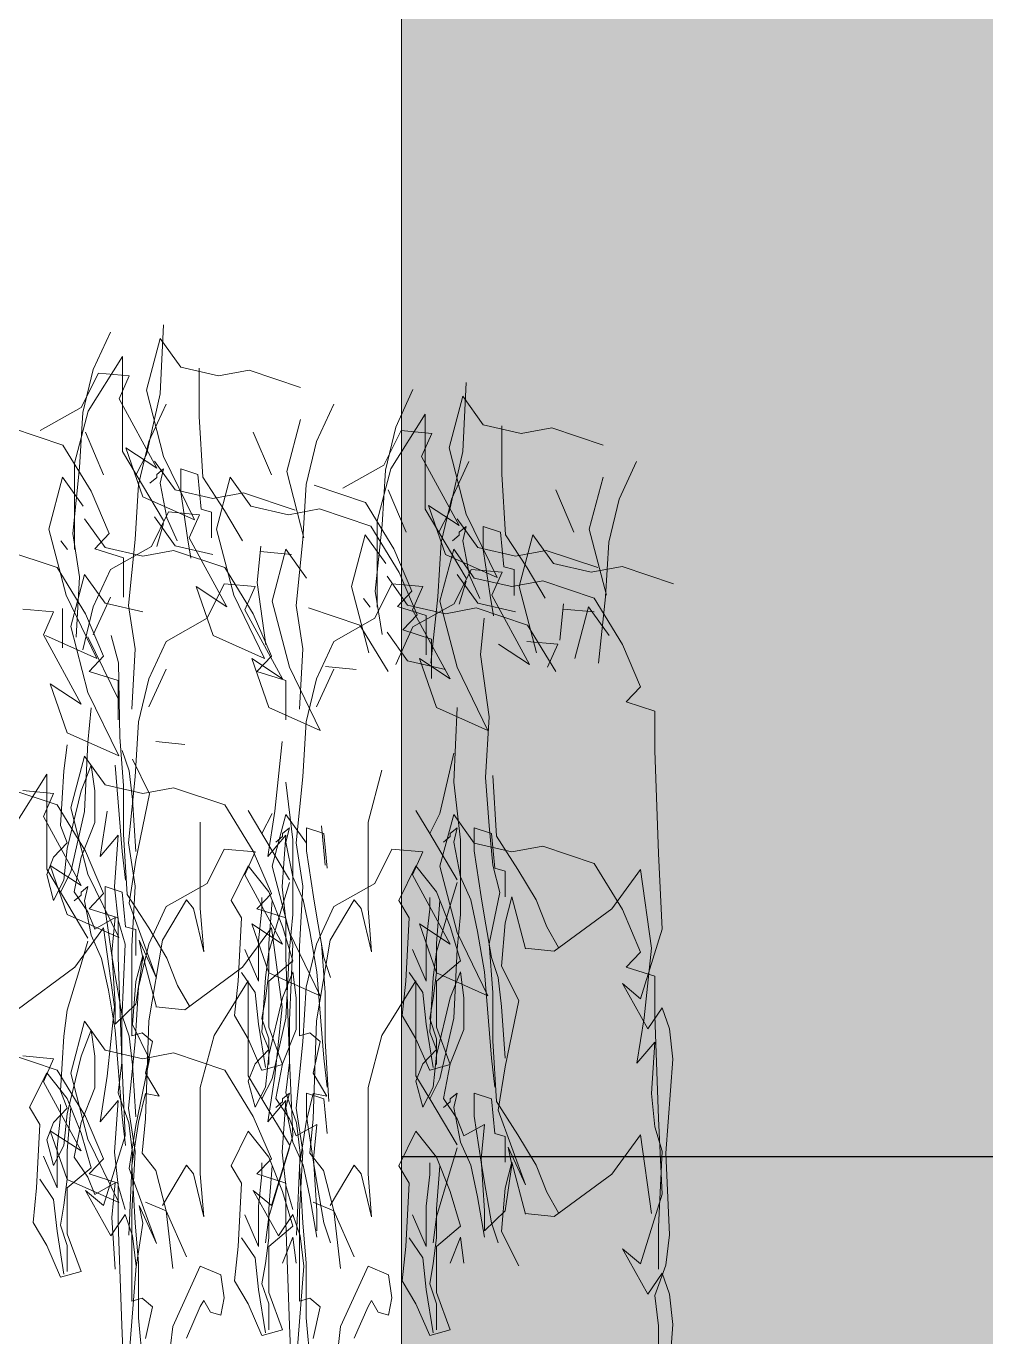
# Model space of a CAD drawing. Header units: millimetres. Extents: x -13324 to 13450, y -2140 to 8293.
# Drawn here: x -8327.6 to -8111.7, y 5877.2 to 6171.9 of the extents above; entities that cross this region are included whole.
import ezdxf

# ---------------------------------------------------------------- set-up
doc = ezdxf.new("R2010")
doc.units = ezdxf.units.MM
doc.header["$MEASUREMENT"] = 0
doc.layers.add('AS_3_6_018', color=92, linetype='Continuous', lineweight=9)
doc.layers.add('Widok', color=7, linetype='Continuous', lineweight=9)
doc.layers.add('niedr', color=7, linetype='Continuous', plot=False)
doc.layers.add('X2', color=40, linetype='Continuous')

msp = doc.modelspace()

# ---------------------------------------------------------------- hatches: boundary and pattern name
at = {"layer": 'X2'}
h = msp.add_hatch(color=256, dxfattribs=at)
h.dxf.hatch_style = 1
h.paths.add_polyline_path([(-6981.612, 6550.749), (-8243.113, 6550.749), (-8243.113, 5917.749), (-7671.113, 5917.749), (-7671.113, 5927.749), (-7662.614, 5927.749), (-7662.614, 6205.749), (-7671.113, 6205.749), (-7671.113, 6215.749), (-7662.614, 6215.749), (-7662.614, 6493.749), (-6981.612, 6493.749)])
h.paths.add_polyline_path([(-7790.403, 6450.749), (-7730.699, 6450.749), (-7730.699, 6304.749), (-7790.403, 6304.749), (-7850.699, 6304.749), (-7850.699, 6450.749)], flags=16)
h.paths.add_polyline_path([(-7796.403, 6444.749), (-7796.403, 6310.749), (-7844.699, 6310.749), (-7844.699, 6444.749)], flags=0)
h.paths.add_polyline_path([(-7784.403, 6444.749), (-7736.699, 6444.749), (-7736.699, 6310.749), (-7784.403, 6310.749)], flags=0)
h.paths.add_polyline_path([(-7990.102, 6450.749), (-7990.102, 6304.749), (-8049.806, 6304.749), (-8110.102, 6304.749), (-8110.102, 6450.749), (-8049.806, 6450.749)], flags=16)
h.paths.add_polyline_path([(-7996.102, 6444.749), (-7996.102, 6310.749), (-8043.806, 6310.749), (-8043.806, 6444.749)], flags=0)
h.paths.add_polyline_path([(-8055.806, 6444.749), (-8055.806, 6310.749), (-8104.102, 6310.749), (-8104.102, 6444.749)], flags=0)
h.paths.add_polyline_path([(-7790.403, 6162.749), (-7730.699, 6162.749), (-7730.699, 6016.749), (-7790.403, 6016.749), (-7850.699, 6016.749), (-7850.699, 6162.749)], flags=16)
h.paths.add_polyline_path([(-7796.403, 6156.749), (-7796.403, 6022.749), (-7844.699, 6022.749), (-7844.699, 6156.749)], flags=0)
h.paths.add_polyline_path([(-7784.403, 6156.749), (-7736.699, 6156.749), (-7736.699, 6022.749), (-7784.403, 6022.749)], flags=0)
h.paths.add_polyline_path([(-7990.102, 6162.749), (-7990.102, 6016.749), (-8049.806, 6016.749), (-8110.102, 6016.749), (-8110.102, 6162.749), (-8049.806, 6162.749)], flags=16)
h.paths.add_polyline_path([(-7996.102, 6156.749), (-7996.102, 6022.749), (-8043.806, 6022.749), (-8043.806, 6156.749)], flags=0)
h.paths.add_polyline_path([(-8055.806, 6156.749), (-8055.806, 6022.749), (-8104.102, 6022.749), (-8104.102, 6156.749)], flags=0)
h.paths.add_polyline_path([(-8218.113, 6660.749), (-8243.113, 6660.749), (-8243.113, 6600.845), (-8218.113, 6600.845)])
h = msp.add_hatch(color=256, dxfattribs=at)
h.dxf.hatch_style = 1
h.paths.add_polyline_path([(-7662.614, 5917.749), (-8243.113, 5917.749), (-8243.113, 5618.864), (-7671.113, 5618.864), (-7671.113, 5639.749), (-7662.614, 5639.749)])
h.paths.add_polyline_path([(-7850.699, 5728.749), (-7850.699, 5874.749), (-7790.403, 5874.749), (-7730.699, 5874.749), (-7730.699, 5728.749), (-7790.403, 5728.749)], flags=16)
h.paths.add_polyline_path([(-7844.699, 5734.749), (-7844.699, 5868.749), (-7796.403, 5868.749), (-7796.403, 5734.749)], flags=0)
h.paths.add_polyline_path([(-7990.102, 5728.749), (-8049.806, 5728.749), (-8110.102, 5728.749), (-8110.102, 5874.749), (-8049.806, 5874.749), (-7990.102, 5874.749)], flags=16)
h.paths.add_polyline_path([(-7996.102, 5734.749), (-8043.806, 5734.749), (-8043.806, 5868.749), (-7996.102, 5868.749)], flags=0)
h.paths.add_polyline_path([(-7784.403, 5734.749), (-7784.403, 5868.749), (-7736.699, 5868.749), (-7736.699, 5734.749)], flags=0)
h.paths.add_polyline_path([(-8055.806, 5734.749), (-8104.102, 5734.749), (-8104.102, 5868.749), (-8055.806, 5868.749)], flags=0)

# ---------------------------------------------------------------- linework, layer by layer
at = {"layer": 'AS_3_6_018'}
for p, q in [((-8296.67, 6104.773), (-8297.441, 6089.234)), ((-8312.486, 6094.75), (-8308.632, 6103.168)), ((-8297.441, 6101.717), (-8300.524, 6090.063)), ((-8292.816, 6095.243), (-8297.441, 6101.717)), ((-8305.92, 6097.651), (-8313.628, 6085.349)), ((-8305.92, 6076.284), (-8305.92, 6097.651)), ((-8311.315, 6093.948), (-8315.169, 6086.178)), ((-8314.799, 6085.038), (-8312.486, 6094.75)), ((-8304.378, 6093.3), (-8311.315, 6093.948)), ((-8306.69, 6088.12), (-8304.378, 6093.3)), ((-8284.337, 6093.3), (-8292.816, 6095.243)), ((-8288.648, 6095.061), (-8288.648, 6084.164)), ((-8277.4, 6094.595), (-8284.337, 6093.3)), ((-8265.837, 6090.71), (-8277.4, 6094.595)), ((-8300.524, 6090.063), (-8296.67, 6075.171)), ((-8244.415, 6081.799), (-8240.561, 6090.216)), ((-8228.599, 6091.822), (-8229.369, 6076.282)), ((-8298.212, 6072.581), (-8306.69, 6088.12)), ((-8297.441, 6089.234), (-8300.524, 6075.637)), ((-8299.962, 6078.561), (-8296.108, 6086.978)), ((-8262.243, 6078.561), (-8258.389, 6086.978)), ((-8229.369, 6088.766), (-8232.453, 6077.111)), ((-8224.745, 6082.291), (-8229.369, 6088.766)), ((-8315.169, 6086.178), (-8324.419, 6080.998)), ((-8313.628, 6085.349), (-8316.711, 6073.694)), ((-8315.57, 6072.736), (-8314.799, 6085.038)), ((-8288.648, 6084.164), (-8287.837, 6070.543)), ((-8237.848, 6084.699), (-8245.557, 6072.397)), ((-8237.848, 6063.332), (-8237.848, 6084.699)), ((-8319.322, 6077.759), (-8330.884, 6081.643)), ((-8310.143, 6071.077), (-8314.197, 6080.611)), ((-8272.424, 6071.077), (-8276.478, 6080.611)), ((-8265.888, 6083.462), (-8268.972, 6071.807)), ((-8243.244, 6080.996), (-8247.098, 6073.226)), ((-8246.728, 6072.086), (-8244.415, 6081.799)), ((-8236.307, 6080.348), (-8243.244, 6080.996)), ((-8216.266, 6080.348), (-8224.745, 6082.291)), ((-8220.576, 6082.109), (-8220.576, 6071.212)), ((-8209.328, 6081.643), (-8216.266, 6080.348)), ((-8197.766, 6077.759), (-8209.328, 6081.643)), ((-8312.944, 6067.365), (-8319.322, 6077.759)), ((-8302.275, 6068.848), (-8299.962, 6078.561)), ((-8264.556, 6068.848), (-8262.243, 6078.561)), ((-8238.619, 6075.169), (-8236.307, 6080.348)), ((-8302.836, 6071.104), (-8305.92, 6076.284)), ((-8305.149, 6077.113), (-8298.212, 6072.581)), ((-8301.295, 6066.106), (-8305.149, 6077.113)), ((-8300.524, 6075.637), (-8302.836, 6071.104)), ((-8296.67, 6075.171), (-8289.733, 6060.926)), ((-8230.14, 6059.629), (-8238.619, 6075.169)), ((-8232.453, 6077.111), (-8228.599, 6062.219)), ((-8229.369, 6076.282), (-8232.453, 6062.685)), ((-8317.111, 6057.844), (-8315.57, 6072.736)), ((-8316.711, 6073.694), (-8316.711, 6054.27)), ((-8294.069, 6067.671), (-8298.694, 6074.146)), ((-8296.67, 6072.399), (-8298.212, 6071.104)), ((-8297.441, 6069.162), (-8296.67, 6072.399)), ((-8288.962, 6071.104), (-8292.816, 6072.399)), ((-8292.816, 6072.399), (-8292.816, 6067.219)), ((-8268.972, 6071.807), (-8265.118, 6056.915)), ((-8247.098, 6073.226), (-8256.348, 6068.046)), ((-8245.557, 6072.397), (-8248.64, 6060.742)), ((-8247.498, 6059.784), (-8246.728, 6072.086)), ((-8231.891, 6065.609), (-8228.037, 6074.026)), ((-8194.172, 6065.609), (-8190.318, 6074.026)), ((-8319.373, 6070.51), (-8322.456, 6058.855)), ((-8314.748, 6064.035), (-8319.373, 6070.51)), ((-8303.046, 6056.546), (-8302.275, 6068.848)), ((-8296.67, 6060.745), (-8302.836, 6071.104)), ((-8298.212, 6070.457), (-8299.753, 6069.162)), ((-8298.212, 6071.104), (-8298.212, 6070.457)), ((-8295.899, 6061.392), (-8297.441, 6069.162)), ((-8288.191, 6063.335), (-8288.962, 6071.104)), ((-8287.837, 6070.543), (-8282.972, 6063.052)), ((-8281.654, 6070.51), (-8284.737, 6058.855)), ((-8277.029, 6064.035), (-8281.654, 6070.51)), ((-8265.327, 6056.546), (-8264.556, 6068.848)), ((-8220.576, 6071.212), (-8219.766, 6057.591)), ((-8197.817, 6070.51), (-8200.9, 6058.855)), ((-8308.89, 6057.83), (-8312.944, 6067.365)), ((-8289.733, 6060.926), (-8301.295, 6066.106)), ((-8285.59, 6065.728), (-8294.069, 6067.671)), ((-8292.816, 6067.219), (-8291.274, 6056.86)), ((-8278.652, 6067.024), (-8285.59, 6065.728)), ((-8267.09, 6063.139), (-8278.652, 6067.024)), ((-8251.251, 6064.807), (-8262.813, 6068.692)), ((-8242.072, 6058.125), (-8246.126, 6067.66)), ((-8204.353, 6058.125), (-8208.407, 6067.66)), ((-8285.879, 6062.687), (-8288.191, 6063.335)), ((-8282.972, 6063.052), (-8278.918, 6056.241)), ((-8268.55, 6062.093), (-8277.029, 6064.035)), ((-8261.613, 6063.388), (-8268.55, 6062.093)), ((-8250.051, 6059.503), (-8261.613, 6063.388)), ((-8244.873, 6054.413), (-8251.251, 6064.807)), ((-8234.765, 6058.152), (-8237.848, 6063.332)), ((-8237.078, 6064.161), (-8230.14, 6059.629)), ((-8233.224, 6053.154), (-8237.078, 6064.161)), ((-8234.204, 6055.897), (-8231.891, 6065.609)), ((-8196.485, 6055.897), (-8194.172, 6065.609)), ((-8309.834, 6054.719), (-8314.459, 6061.194)), ((-8295.529, 6062.74), (-8299.383, 6054.97)), ((-8294.069, 6055.112), (-8298.694, 6061.586)), ((-8296.67, 6060.097), (-8298.212, 6054.917)), ((-8293.587, 6056.212), (-8295.899, 6061.392)), ((-8288.591, 6062.093), (-8295.529, 6062.74)), ((-8290.904, 6056.913), (-8288.591, 6062.093)), ((-8285.879, 6056.86), (-8285.879, 6062.687)), ((-8248.64, 6060.742), (-8248.64, 6041.318)), ((-8232.453, 6062.685), (-8234.765, 6058.152)), ((-8225.997, 6054.719), (-8230.622, 6061.194)), ((-8228.599, 6062.219), (-8221.661, 6047.974)), ((-8322.456, 6058.855), (-8318.602, 6043.963)), ((-8315.57, 6048.132), (-8317.111, 6057.844)), ((-8312.133, 6054.425), (-8308.89, 6057.83)), ((-8284.737, 6058.855), (-8280.883, 6043.963)), ((-8251.302, 6057.558), (-8254.385, 6045.903)), ((-8246.677, 6051.083), (-8251.302, 6057.558)), ((-8243.673, 6049.109), (-8250.051, 6059.503)), ((-8249.04, 6044.892), (-8247.498, 6059.784)), ((-8228.599, 6047.793), (-8234.765, 6058.152)), ((-8230.14, 6057.505), (-8231.682, 6056.21)), ((-8228.599, 6059.447), (-8230.14, 6058.152)), ((-8230.14, 6058.152), (-8230.14, 6057.505)), ((-8229.369, 6056.21), (-8228.599, 6059.447)), ((-8220.891, 6058.152), (-8224.745, 6059.447)), ((-8224.745, 6059.447), (-8224.745, 6054.268)), ((-8220.12, 6050.383), (-8220.891, 6058.152)), ((-8219.766, 6057.591), (-8214.901, 6050.1)), ((-8213.583, 6057.558), (-8216.666, 6045.903)), ((-8208.958, 6051.083), (-8213.583, 6057.558)), ((-8200.9, 6058.855), (-8197.046, 6043.963)), ((-8320.575, 6050.187), (-8332.137, 6054.072)), ((-8318.253, 6054.27), (-8319.794, 6056.212)), ((-8305.647, 6052.382), (-8312.133, 6054.425)), ((-8301.355, 6052.777), (-8309.834, 6054.719)), ((-8299.383, 6054.97), (-8308.632, 6049.79)), ((-8304.587, 6041.654), (-8303.046, 6056.546)), ((-8294.418, 6054.072), (-8301.355, 6052.777)), ((-8282.856, 6050.187), (-8294.418, 6054.072)), ((-8285.59, 6053.169), (-8294.069, 6055.112)), ((-8291.274, 6056.86), (-8290.503, 6052.327)), ((-8282.425, 6041.373), (-8290.904, 6056.913)), ((-8274.813, 6054.978), (-8275.624, 6046.805)), ((-8269.13, 6054.32), (-8272.213, 6042.665)), ((-8264.505, 6047.845), (-8269.13, 6054.32)), ((-8266.868, 6041.654), (-8265.327, 6056.546)), ((-8240.819, 6044.879), (-8244.873, 6054.413)), ((-8234.974, 6043.594), (-8234.204, 6055.897)), ((-8231.411, 6054.32), (-8234.494, 6042.665)), ((-8226.786, 6047.845), (-8231.411, 6054.32)), ((-8227.828, 6048.44), (-8229.369, 6056.21)), ((-8217.518, 6052.777), (-8225.997, 6054.719)), ((-8224.745, 6054.268), (-8223.203, 6043.908)), ((-8210.581, 6054.072), (-8217.518, 6052.777)), ((-8199.019, 6050.187), (-8210.581, 6054.072)), ((-8197.255, 6043.594), (-8196.485, 6055.897)), ((-8305.647, 6043.528), (-8305.647, 6052.382)), ((-8267.912, 6053.169), (-8274.849, 6053.817)), ((-8221.661, 6047.974), (-8233.224, 6053.154)), ((-8200.479, 6049.141), (-8208.958, 6051.083)), ((-8314.197, 6039.794), (-8320.575, 6050.187)), ((-8314.459, 6048.635), (-8317.542, 6036.98)), ((-8316.34, 6034.534), (-8315.57, 6048.132)), ((-8309.834, 6042.16), (-8314.459, 6048.635)), ((-8312.486, 6041.373), (-8308.632, 6049.79)), ((-8276.478, 6039.794), (-8282.856, 6050.187)), ((-8241.763, 6041.767), (-8246.388, 6048.242)), ((-8239.619, 6039.575), (-8243.673, 6049.109)), ((-8227.457, 6049.788), (-8231.311, 6042.019)), ((-8225.997, 6042.16), (-8230.622, 6048.635)), ((-8225.515, 6043.26), (-8227.828, 6048.44)), ((-8220.52, 6049.141), (-8227.457, 6049.788)), ((-8222.832, 6043.961), (-8220.52, 6049.141)), ((-8217.807, 6049.735), (-8220.12, 6050.383)), ((-8217.807, 6043.908), (-8217.807, 6049.735)), ((-8214.901, 6050.1), (-8210.847, 6043.289)), ((-8193.541, 6050.436), (-8200.479, 6049.141)), ((-8181.979, 6046.551), (-8193.541, 6050.436)), ((-8285.508, 6034.898), (-8289.362, 6045.906)), ((-8289.362, 6045.906), (-8282.425, 6041.373)), ((-8283.005, 6046.55), (-8286.859, 6038.781)), ((-8276.067, 6045.903), (-8283.005, 6046.55)), ((-8278.38, 6040.723), (-8276.067, 6045.903)), ((-8275.624, 6046.805), (-8273.672, 6032.823)), ((-8254.385, 6045.903), (-8250.531, 6031.011)), ((-8245.286, 6046.55), (-8249.14, 6038.781)), ((-8238.348, 6045.903), (-8245.286, 6046.55)), ((-8240.661, 6040.723), (-8238.348, 6045.903)), ((-8228.599, 6047.145), (-8230.14, 6041.965)), ((-8218.307, 6045.903), (-8226.786, 6047.845)), ((-8211.37, 6047.198), (-8218.307, 6045.903)), ((-8216.666, 6045.903), (-8212.812, 6031.011)), ((-8199.808, 6043.313), (-8211.37, 6047.198)), ((-8318.602, 6043.963), (-8311.665, 6029.718)), ((-8312.486, 6035.094), (-8308.632, 6043.511)), ((-8280.883, 6043.963), (-8273.946, 6029.718)), ((-8272.213, 6042.665), (-8268.359, 6027.773)), ((-8250.181, 6041.318), (-8251.723, 6043.26)), ((-8247.498, 6035.18), (-8249.04, 6044.892)), ((-8244.062, 6041.473), (-8240.819, 6044.879)), ((-8236.516, 6028.702), (-8234.974, 6043.594)), ((-8234.494, 6042.665), (-8230.64, 6027.773)), ((-8223.203, 6043.908), (-8222.432, 6039.375)), ((-8214.353, 6028.421), (-8222.832, 6043.961)), ((-8193.43, 6032.92), (-8199.808, 6043.313)), ((-8198.797, 6028.702), (-8197.255, 6043.594)), ((-8321.396, 6040.217), (-8328.334, 6040.865)), ((-8323.709, 6035.038), (-8321.396, 6040.217)), ((-8319.424, 6032.146), (-8319.424, 6041)), ((-8314.799, 6031.661), (-8312.486, 6041.373)), ((-8310.143, 6030.259), (-8314.197, 6039.794)), ((-8301.355, 6040.217), (-8309.834, 6042.16)), ((-8303.046, 6031.942), (-8304.587, 6041.654)), ((-8269.901, 6025.183), (-8278.38, 6040.723)), ((-8272.424, 6030.259), (-8276.478, 6039.794)), ((-8265.327, 6031.942), (-8266.868, 6041.654)), ((-8252.504, 6037.235), (-8264.066, 6041.12)), ((-8237.576, 6039.43), (-8244.062, 6041.473)), ((-8242.862, 6036.169), (-8239.619, 6039.575)), ((-8233.284, 6039.825), (-8241.763, 6041.767)), ((-8232.182, 6025.183), (-8240.661, 6040.723)), ((-8231.311, 6042.019), (-8240.561, 6036.839)), ((-8237.576, 6030.576), (-8237.576, 6039.43)), ((-8226.347, 6041.12), (-8233.284, 6039.825)), ((-8214.784, 6037.235), (-8226.347, 6041.12)), ((-8217.518, 6040.217), (-8225.997, 6042.16)), ((-8206.742, 6042.026), (-8207.553, 6033.853)), ((-8199.84, 6040.217), (-8206.778, 6040.865)), ((-8201.059, 6041.368), (-8204.142, 6029.714)), ((-8196.434, 6034.893), (-8201.059, 6041.368)), ((-8317.542, 6036.98), (-8313.688, 6022.088)), ((-8286.859, 6038.781), (-8296.108, 6033.601)), ((-8249.14, 6038.781), (-8258.389, 6033.601)), ((-8246.126, 6026.842), (-8252.504, 6037.235)), ((-8244.415, 6028.421), (-8240.561, 6036.839)), ((-8224.57, 6038.788), (-8225.381, 6030.615)), ((-8208.407, 6026.842), (-8214.784, 6037.235)), ((-8315.23, 6019.498), (-8323.709, 6035.038)), ((-8311.665, 6029.718), (-8323.227, 6034.898)), ((-8313.688, 6034.647), (-8306.751, 6020.403)), ((-8308.429, 6034.893), (-8306.808, 6028.764)), ((-8299.962, 6025.183), (-8296.108, 6033.601)), ((-8273.946, 6029.718), (-8285.508, 6034.898)), ((-8262.243, 6025.183), (-8258.389, 6033.601)), ((-8241.763, 6029.208), (-8246.388, 6035.683)), ((-8236.376, 6034.126), (-8242.862, 6036.169)), ((-8236.376, 6025.272), (-8236.376, 6034.126)), ((-8207.996, 6032.951), (-8214.933, 6033.599)), ((-8303.817, 6018.345), (-8303.046, 6031.942)), ((-8266.097, 6018.345), (-8265.327, 6031.942)), ((-8225.381, 6030.615), (-8223.429, 6016.633)), ((-8221.291, 6032.954), (-8214.353, 6028.421)), ((-8210.308, 6027.771), (-8207.996, 6032.951)), ((-8189.376, 6023.385), (-8193.43, 6032.92)), ((-8313.386, 6026.853), (-8310.143, 6030.259)), ((-8306.808, 6028.764), (-8306.477, 6012.057)), ((-8272.984, 6018.709), (-8276.838, 6029.716)), ((-8276.838, 6029.716), (-8269.901, 6025.183)), ((-8275.667, 6026.853), (-8272.424, 6030.259)), ((-8268.359, 6027.773), (-8261.422, 6013.529)), ((-8253.325, 6027.266), (-8260.262, 6027.913)), ((-8233.284, 6027.266), (-8241.763, 6029.208)), ((-8235.265, 6018.709), (-8239.119, 6029.716)), ((-8239.119, 6029.716), (-8232.182, 6025.183)), ((-8230.64, 6027.773), (-8223.703, 6013.529)), ((-8306.9, 6024.81), (-8313.386, 6026.853)), ((-8306.9, 6015.957), (-8306.9, 6024.81)), ((-8302.275, 6015.471), (-8299.962, 6025.183)), ((-8299.962, 6018.904), (-8296.108, 6027.321)), ((-8269.181, 6024.81), (-8275.667, 6026.853)), ((-8269.181, 6015.957), (-8269.181, 6024.81)), ((-8264.556, 6015.471), (-8262.243, 6025.183)), ((-8262.243, 6018.904), (-8258.389, 6027.321)), ((-8318.313, 6013.023), (-8322.167, 6024.03)), ((-8322.167, 6024.03), (-8315.23, 6019.498)), ((-8313.688, 6022.088), (-8306.751, 6007.843)), ((-8192.619, 6019.98), (-8189.376, 6023.385)), ((-8312.917, 6018.643), (-8313.688, 6010.873)), ((-8261.422, 6013.529), (-8272.984, 6018.709)), ((-8223.703, 6013.529), (-8235.265, 6018.709)), ((-8230.64, 6018.758), (-8231.411, 6001.924)), ((-8186.133, 6017.936), (-8192.619, 6019.98)), ((-8223.429, 6016.633), (-8224.24, 6003.012)), ((-8186.133, 6009.083), (-8186.133, 6017.936)), ((-8306.751, 6007.843), (-8318.313, 6013.023)), ((-8303.046, 6003.169), (-8302.275, 6015.471)), ((-8265.327, 6003.169), (-8264.556, 6015.471)), ((-8318.313, 6010.314), (-8319.084, 6004.486)), ((-8313.688, 6010.873), (-8314.459, 5995.333)), ((-8306.477, 6012.057), (-8305.666, 6001.161)), ((-8298.369, 6011.1), (-8291.883, 6010.419)), ((-8269.992, 6011.1), (-8271.613, 5995.436)), ((-8314.459, 6007.817), (-8317.542, 5996.162)), ((-8309.834, 6001.342), (-8314.459, 6007.817)), ((-8305.98, 6009.019), (-8304.438, 6004.486)), ((-8299.814, 5999.307), (-8303.668, 6007.076)), ((-8231.411, 6008.487), (-8234.494, 5994.89)), ((-8185.322, 5985.927), (-8186.133, 6009.083)), ((-8319.084, 6004.486), (-8319.855, 5992.184)), ((-8315.23, 5999.954), (-8312.917, 6005.781)), ((-8312.917, 6005.781), (-8312.147, 5999.954)), ((-8305.98, 5986.357), (-8307.522, 6005.781)), ((-8304.438, 6004.486), (-8303.668, 5998.012)), ((-8247.598, 6004.602), (-8250.681, 5992.947)), ((-8322.938, 6003.751), (-8330.646, 5991.448)), ((-8322.938, 5982.384), (-8322.938, 6003.751)), ((-8301.355, 5999.4), (-8309.834, 6001.342)), ((-8305.666, 6001.161), (-8305.666, 5990.264)), ((-8304.587, 5988.277), (-8303.046, 6003.169)), ((-8269.13, 6001.924), (-8267.588, 5988.974)), ((-8266.868, 5988.277), (-8265.327, 6003.169)), ((-8231.411, 6001.924), (-8229.869, 5988.974)), ((-8224.24, 6003.012), (-8223.429, 5992.115)), ((-8222.618, 6003.417), (-8221.807, 5989.796)), ((-8320.575, 5996.81), (-8332.137, 6000.695)), ((-8321.396, 5999.4), (-8328.334, 6000.047)), ((-8323.709, 5994.22), (-8321.396, 5999.4)), ((-8318.313, 5987.004), (-8315.23, 5999.954)), ((-8312.147, 5999.954), (-8312.147, 5992.832)), ((-8303.668, 5998.012), (-8302.897, 5986.357)), ((-8302.897, 5984.414), (-8299.814, 5999.307)), ((-8294.418, 6000.695), (-8301.355, 5999.4)), ((-8282.856, 5996.81), (-8294.418, 6000.695)), ((-8314.197, 5986.416), (-8320.575, 5996.81)), ((-8317.542, 5996.162), (-8313.688, 5981.27)), ((-8314.459, 5995.333), (-8317.542, 5981.736)), ((-8309.332, 5995.436), (-8310.954, 5985.22)), ((-8276.478, 5986.416), (-8282.856, 5996.81)), ((-8274.526, 5990.357), (-8277.609, 5995.537)), ((-8271.613, 5995.436), (-8273.235, 5985.22)), ((-8236.807, 5990.357), (-8239.89, 5995.537)), ((-8315.23, 5978.68), (-8323.709, 5994.22)), ((-8319.855, 5992.184), (-8318.313, 5988.299)), ((-8312.147, 5992.832), (-8315.23, 5985.062)), ((-8288.4, 5992.947), (-8288.4, 5973.523)), ((-8272.213, 5994.89), (-8274.526, 5990.357)), ((-8269.13, 5994.663), (-8272.213, 5983.009)), ((-8264.505, 5988.188), (-8269.13, 5994.663)), ((-8261.148, 5992.115), (-8260.337, 5983.262)), ((-8250.681, 5992.947), (-8250.681, 5973.523)), ((-8234.494, 5994.89), (-8236.807, 5990.357)), ((-8231.411, 5994.663), (-8234.494, 5983.009)), ((-8226.786, 5988.188), (-8231.411, 5994.663)), ((-8223.429, 5992.115), (-8222.618, 5983.262)), ((-8310.954, 5985.22), (-8306.9, 5989.988)), ((-8306.9, 5989.988), (-8307.711, 5978.41)), ((-8305.666, 5990.264), (-8304.855, 5976.643)), ((-8268.359, 5979.998), (-8274.526, 5990.357)), ((-8273.235, 5985.22), (-8269.181, 5989.988)), ((-8269.901, 5989.71), (-8271.442, 5988.415)), ((-8269.181, 5989.988), (-8269.992, 5978.41)), ((-8268.359, 5991.652), (-8269.901, 5990.357)), ((-8269.901, 5990.357), (-8269.901, 5989.71)), ((-8269.13, 5988.415), (-8268.359, 5991.652)), ((-8264.505, 5991.652), (-8264.505, 5986.472)), ((-8260.651, 5990.357), (-8264.505, 5991.652)), ((-8259.88, 5982.588), (-8260.651, 5990.357)), ((-8230.64, 5979.998), (-8236.807, 5990.357)), ((-8232.182, 5989.71), (-8233.723, 5988.415)), ((-8230.64, 5991.652), (-8232.182, 5990.357)), ((-8232.182, 5990.357), (-8232.182, 5989.71)), ((-8231.411, 5988.415), (-8230.64, 5991.652)), ((-8226.786, 5991.652), (-8226.786, 5986.472)), ((-8222.932, 5990.357), (-8226.786, 5991.652)), ((-8222.161, 5982.588), (-8222.932, 5990.357)), ((-8221.807, 5989.796), (-8216.942, 5982.305)), ((-8318.313, 5988.299), (-8321.396, 5985.062)), ((-8319.084, 5979.882), (-8318.313, 5987.004)), ((-8310.143, 5976.882), (-8314.197, 5986.416)), ((-8305.209, 5979.882), (-8305.98, 5986.357)), ((-8303.046, 5978.565), (-8304.587, 5988.277)), ((-8283.005, 5986.894), (-8286.859, 5979.124)), ((-8276.067, 5986.246), (-8283.005, 5986.894)), ((-8278.38, 5981.066), (-8276.067, 5986.246)), ((-8272.424, 5976.882), (-8276.478, 5986.416)), ((-8267.588, 5980.645), (-8269.13, 5988.415)), ((-8267.588, 5988.974), (-8267.588, 5972.139)), ((-8265.327, 5978.565), (-8266.868, 5988.277)), ((-8264.505, 5986.472), (-8262.964, 5976.113)), ((-8245.286, 5986.894), (-8249.14, 5979.124)), ((-8238.348, 5986.246), (-8245.286, 5986.894)), ((-8240.661, 5981.066), (-8238.348, 5986.246)), ((-8229.869, 5980.645), (-8231.411, 5988.415)), ((-8229.869, 5988.974), (-8229.869, 5972.139)), ((-8218.307, 5986.246), (-8226.786, 5988.188)), ((-8226.786, 5986.472), (-8225.244, 5976.113)), ((-8211.37, 5987.541), (-8218.307, 5986.246)), ((-8199.808, 5983.656), (-8211.37, 5987.541)), ((-8321.396, 5985.062), (-8322.938, 5981.177)), ((-8315.23, 5985.062), (-8316.771, 5977.292)), ((-8304.438, 5974.702), (-8302.897, 5984.414)), ((-8193.43, 5973.263), (-8199.808, 5983.656)), ((-8184.511, 5968.9), (-8185.322, 5985.927)), ((-8319.855, 5977.204), (-8322.938, 5982.384)), ((-8322.938, 5981.177), (-8321.396, 5975.35)), ((-8318.313, 5972.205), (-8322.167, 5983.213)), ((-8322.167, 5983.213), (-8315.23, 5978.68)), ((-8317.542, 5981.736), (-8319.855, 5977.204)), ((-8313.688, 5981.27), (-8306.751, 5967.026)), ((-8281.463, 5975.327), (-8277.609, 5983.097)), ((-8269.901, 5965.527), (-8278.38, 5981.066)), ((-8277.609, 5983.097), (-8272.984, 5977.27)), ((-8272.213, 5983.009), (-8268.359, 5968.117)), ((-8265.276, 5975.465), (-8267.588, 5980.645)), ((-8243.744, 5975.327), (-8239.89, 5983.097)), ((-8232.182, 5965.527), (-8240.661, 5981.066)), ((-8239.89, 5983.097), (-8235.265, 5977.27)), ((-8234.494, 5983.009), (-8230.64, 5968.117)), ((-8227.557, 5975.465), (-8229.869, 5980.645)), ((-8222.618, 5983.262), (-8220.996, 5977.132)), ((-8219.849, 5981.94), (-8222.161, 5982.588)), ((-8219.849, 5976.113), (-8219.849, 5981.94)), ((-8216.942, 5982.305), (-8212.889, 5975.494)), ((-8195.862, 5973.451), (-8189.376, 5982.305)), ((-8189.376, 5982.305), (-8186.944, 5964.597)), ((-8321.396, 5975.35), (-8319.084, 5979.882)), ((-8313.688, 5978.499), (-8315.23, 5977.204)), ((-8314.459, 5975.261), (-8313.688, 5978.499)), ((-8305.98, 5977.204), (-8309.834, 5978.499)), ((-8309.834, 5978.499), (-8309.834, 5973.319)), ((-8307.711, 5978.41), (-8306.9, 5970.918)), ((-8303.817, 5964.968), (-8303.046, 5978.565)), ((-8286.859, 5979.124), (-8296.108, 5973.944)), ((-8269.992, 5978.41), (-8269.181, 5970.918)), ((-8268.359, 5979.35), (-8269.901, 5974.17)), ((-8266.097, 5964.968), (-8265.327, 5978.565)), ((-8249.14, 5979.124), (-8258.389, 5973.944)), ((-8230.64, 5979.35), (-8232.182, 5974.17)), ((-8313.688, 5966.844), (-8319.855, 5977.204)), ((-8316.771, 5977.292), (-8313.688, 5972.76)), ((-8315.23, 5976.556), (-8316.771, 5975.261)), ((-8315.23, 5977.204), (-8315.23, 5976.556)), ((-8312.917, 5967.491), (-8314.459, 5975.261)), ((-8313.386, 5973.476), (-8310.143, 5976.882)), ((-8305.209, 5969.434), (-8305.98, 5977.204)), ((-8304.855, 5976.643), (-8299.991, 5969.151)), ((-8298.272, 5957.868), (-8304.438, 5974.702)), ((-8291.484, 5975.465), (-8296.879, 5966.4)), ((-8289.942, 5973.523), (-8291.484, 5975.465)), ((-8279.151, 5971.442), (-8281.463, 5975.327)), ((-8275.667, 5973.476), (-8272.424, 5976.882)), ((-8274.526, 5973.385), (-8274.526, 5975.975)), ((-8272.984, 5977.27), (-8269.901, 5969.5)), ((-8272.213, 5975.327), (-8272.984, 5965.615)), ((-8263.734, 5968.343), (-8265.276, 5975.465)), ((-8262.964, 5976.113), (-8262.193, 5971.58)), ((-8253.764, 5975.465), (-8259.16, 5966.4)), ((-8252.223, 5973.523), (-8253.764, 5975.465)), ((-8241.431, 5971.442), (-8243.744, 5975.327)), ((-8236.807, 5973.385), (-8236.807, 5975.975)), ((-8235.265, 5977.27), (-8232.182, 5969.5)), ((-8234.494, 5975.327), (-8235.265, 5965.615)), ((-8226.015, 5968.343), (-8227.557, 5975.465)), ((-8225.244, 5976.113), (-8224.474, 5971.58)), ((-8220.996, 5977.132), (-8223.429, 5965.554)), ((-8219.849, 5970.285), (-8218.307, 5976.113)), ((-8218.307, 5976.113), (-8215.224, 5964.458)), ((-8212.889, 5975.494), (-8210.456, 5969.365)), ((-8306.751, 5967.026), (-8318.313, 5972.205)), ((-8313.688, 5972.76), (-8312.147, 5968.875)), ((-8306.9, 5971.433), (-8313.386, 5973.476)), ((-8309.834, 5973.319), (-8308.293, 5962.959)), ((-8299.962, 5965.527), (-8296.108, 5973.944)), ((-8287.629, 5963.811), (-8289.942, 5973.523)), ((-8288.4, 5973.523), (-8287.629, 5963.811)), ((-8269.181, 5971.433), (-8275.667, 5973.476)), ((-8275.297, 5966.262), (-8274.526, 5973.385)), ((-8269.901, 5974.17), (-8272.984, 5963.811)), ((-8267.588, 5972.139), (-8268.359, 5964.37)), ((-8262.243, 5965.527), (-8258.389, 5973.944)), ((-8262.193, 5971.58), (-8260.651, 5962.516)), ((-8249.91, 5963.811), (-8252.223, 5973.523)), ((-8250.681, 5973.523), (-8249.91, 5963.811)), ((-8237.577, 5966.262), (-8236.807, 5973.385)), ((-8232.182, 5974.17), (-8235.265, 5963.811)), ((-8229.869, 5972.139), (-8230.64, 5964.37)), ((-8224.474, 5971.58), (-8222.932, 5962.516)), ((-8208.835, 5963.916), (-8195.862, 5973.451)), ((-8189.376, 5963.728), (-8193.43, 5973.263)), ((-8316.629, 5960.297), (-8310.143, 5969.151)), ((-8312.147, 5968.875), (-8307.522, 5971.465)), ((-8310.143, 5969.151), (-8307.711, 5951.444)), ((-8307.522, 5971.465), (-8308.293, 5963.695)), ((-8306.9, 5962.579), (-8306.9, 5971.433)), ((-8306.9, 5970.918), (-8305.278, 5965.47)), ((-8302.897, 5968.786), (-8305.209, 5969.434)), ((-8302.897, 5962.959), (-8302.897, 5968.786)), ((-8299.991, 5969.151), (-8295.937, 5962.34)), ((-8279.921, 5957.198), (-8279.151, 5971.442)), ((-8278.91, 5960.297), (-8272.424, 5969.151)), ((-8272.984, 5959.052), (-8276.838, 5970.059)), ((-8276.838, 5970.059), (-8269.901, 5965.527)), ((-8272.424, 5969.151), (-8269.992, 5951.444)), ((-8269.901, 5969.5), (-8267.588, 5961.73)), ((-8269.181, 5962.579), (-8269.181, 5971.433)), ((-8269.181, 5970.918), (-8267.559, 5965.47)), ((-8242.202, 5957.198), (-8241.431, 5971.442)), ((-8235.265, 5959.052), (-8239.119, 5970.059)), ((-8239.119, 5970.059), (-8232.182, 5965.527)), ((-8232.182, 5969.5), (-8229.869, 5961.73)), ((-8220.619, 5960.573), (-8219.849, 5970.285)), ((-8210.456, 5969.365), (-8207.794, 5964.723)), ((-8189.376, 5953.236), (-8184.511, 5968.9)), ((-8313.688, 5966.197), (-8315.23, 5961.017)), ((-8310.605, 5962.312), (-8312.917, 5967.491)), ((-8302.169, 5966.386), (-8298.272, 5957.868)), ((-8301.355, 5962.4), (-8302.169, 5966.386)), ((-8296.879, 5966.4), (-8299.962, 5948.271)), ((-8275.297, 5957.198), (-8275.297, 5966.262)), ((-8272.984, 5965.615), (-8272.984, 5959.14)), ((-8268.359, 5968.117), (-8261.422, 5953.872)), ((-8262.193, 5959.278), (-8263.734, 5968.343)), ((-8259.16, 5966.4), (-8262.243, 5948.271)), ((-8237.577, 5957.198), (-8237.577, 5966.262)), ((-8235.265, 5965.615), (-8235.265, 5959.14)), ((-8230.64, 5968.117), (-8223.703, 5953.872)), ((-8224.474, 5959.278), (-8226.015, 5968.343)), ((-8308.293, 5963.695), (-8307.522, 5952.04)), ((-8308.293, 5962.959), (-8307.522, 5958.427)), ((-8305.278, 5965.47), (-8306.089, 5948.443)), ((-8303.817, 5944.895), (-8303.817, 5964.968)), ((-8302.897, 5957.132), (-8301.355, 5962.959)), ((-8302.275, 5955.814), (-8299.962, 5965.527)), ((-8301.355, 5962.959), (-8298.272, 5951.304)), ((-8278.38, 5964.32), (-8275.297, 5957.198)), ((-8272.984, 5963.811), (-8273.755, 5957.983)), ((-8268.359, 5964.37), (-8269.13, 5948.83)), ((-8267.559, 5965.47), (-8268.37, 5948.443)), ((-8266.097, 5944.895), (-8266.097, 5964.968)), ((-8264.556, 5955.814), (-8262.243, 5965.527)), ((-8261.148, 5965.554), (-8260.337, 5954.657)), ((-8240.661, 5964.32), (-8237.577, 5957.198)), ((-8235.265, 5963.811), (-8236.036, 5957.983)), ((-8230.64, 5964.37), (-8231.411, 5948.83)), ((-8223.429, 5965.554), (-8222.618, 5954.657)), ((-8215.321, 5964.597), (-8208.835, 5963.916)), ((-8192.619, 5960.323), (-8189.376, 5963.728)), ((-8186.944, 5964.597), (-8188.565, 5948.933)), ((-8329.602, 5950.762), (-8316.629, 5960.297)), ((-8315.23, 5961.017), (-8318.313, 5950.657)), ((-8309.063, 5955.189), (-8310.605, 5962.312)), ((-8306.089, 5939.424), (-8306.9, 5962.579)), ((-8302.897, 5952.04), (-8301.355, 5962.4)), ((-8295.937, 5962.34), (-8293.504, 5956.211)), ((-8291.883, 5950.762), (-8278.91, 5960.297)), ((-8267.588, 5961.73), (-8272.984, 5957.198)), ((-8268.37, 5939.424), (-8269.181, 5962.579)), ((-8260.651, 5962.516), (-8259.109, 5957.983)), ((-8229.869, 5961.73), (-8235.265, 5957.198)), ((-8222.932, 5962.516), (-8221.39, 5957.983)), ((-8216.765, 5952.803), (-8220.619, 5960.573)), ((-8186.133, 5958.28), (-8192.619, 5960.323)), ((-8307.522, 5958.427), (-8305.98, 5949.362)), ((-8303.668, 5947.42), (-8302.897, 5957.132)), ((-8277.609, 5957.247), (-8285.317, 5944.945)), ((-8280.692, 5949.428), (-8279.921, 5957.198)), ((-8276.067, 5954.608), (-8279.151, 5959.14)), ((-8277.609, 5935.88), (-8277.609, 5957.247)), ((-8273.755, 5957.983), (-8274.526, 5945.681)), ((-8272.984, 5959.14), (-8273.755, 5953.313)), ((-8261.422, 5953.872), (-8272.984, 5959.052)), ((-8272.984, 5957.198), (-8272.984, 5946.838)), ((-8269.901, 5953.451), (-8267.588, 5959.278)), ((-8267.588, 5959.278), (-8266.818, 5953.451)), ((-8260.651, 5939.854), (-8262.193, 5959.278)), ((-8239.89, 5957.247), (-8247.598, 5944.945)), ((-8242.973, 5949.428), (-8242.202, 5957.198)), ((-8238.348, 5954.608), (-8241.431, 5959.14)), ((-8239.89, 5935.88), (-8239.89, 5957.247)), ((-8236.036, 5957.983), (-8236.807, 5945.681)), ((-8235.265, 5959.14), (-8236.036, 5953.313)), ((-8223.703, 5953.872), (-8235.265, 5959.052)), ((-8235.265, 5957.198), (-8235.265, 5946.838)), ((-8232.182, 5953.451), (-8229.869, 5959.278)), ((-8229.869, 5959.278), (-8229.099, 5953.451)), ((-8222.932, 5939.854), (-8224.474, 5959.278)), ((-8221.39, 5957.983), (-8220.619, 5951.508)), ((-8186.133, 5949.426), (-8186.133, 5958.28)), ((-8307.522, 5946.125), (-8309.063, 5955.189)), ((-8303.046, 5943.512), (-8302.275, 5955.814)), ((-8293.504, 5956.211), (-8290.842, 5951.569)), ((-8275.297, 5947.485), (-8276.067, 5954.608)), ((-8265.327, 5943.512), (-8264.556, 5955.814)), ((-8260.337, 5954.657), (-8260.337, 5943.76)), ((-8237.577, 5947.485), (-8238.348, 5954.608)), ((-8222.618, 5954.657), (-8222.618, 5943.76)), ((-8187.754, 5946.425), (-8193.43, 5956.641)), ((-8193.43, 5956.641), (-8189.376, 5953.236)), ((-8307.711, 5951.444), (-8309.332, 5935.779)), ((-8307.522, 5952.04), (-8307.522, 5947.508)), ((-8307.522, 5947.508), (-8302.897, 5952.04)), ((-8298.369, 5951.444), (-8291.883, 5950.762)), ((-8273.755, 5953.313), (-8274.526, 5948.78)), ((-8272.984, 5940.501), (-8269.901, 5953.451)), ((-8269.992, 5951.444), (-8271.613, 5935.779)), ((-8266.818, 5953.451), (-8266.818, 5946.329)), ((-8236.036, 5953.313), (-8236.807, 5948.78)), ((-8235.265, 5940.501), (-8232.182, 5953.451)), ((-8229.099, 5953.451), (-8229.099, 5946.329)), ((-8220.619, 5951.508), (-8219.849, 5939.854)), ((-8219.849, 5937.911), (-8216.765, 5952.803)), ((-8184.511, 5951.193), (-8187.754, 5946.425)), ((-8182.89, 5946.425), (-8184.511, 5951.193)), ((-8318.313, 5950.657), (-8319.084, 5944.83)), ((-8314.459, 5948.16), (-8317.542, 5936.505)), ((-8309.834, 5941.685), (-8314.459, 5948.16)), ((-8306.089, 5948.443), (-8306.089, 5938.908)), ((-8305.98, 5949.362), (-8304.438, 5944.83)), ((-8299.962, 5948.271), (-8300.733, 5926.257)), ((-8277.609, 5944.248), (-8280.692, 5949.428)), ((-8274.526, 5948.78), (-8272.984, 5944.248)), ((-8269.13, 5948.83), (-8272.213, 5935.233)), ((-8268.37, 5948.443), (-8268.37, 5938.908)), ((-8262.243, 5948.271), (-8263.014, 5926.257)), ((-8239.89, 5944.248), (-8242.973, 5949.428)), ((-8236.807, 5948.78), (-8235.265, 5944.248)), ((-8231.411, 5948.83), (-8234.494, 5935.233)), ((-8188.565, 5948.933), (-8190.187, 5938.717)), ((-8185.322, 5926.27), (-8186.133, 5949.426)), ((-8315.23, 5940.297), (-8312.917, 5946.125)), ((-8312.917, 5946.125), (-8312.147, 5940.297)), ((-8305.98, 5926.7), (-8307.522, 5946.125)), ((-8301.504, 5945.543), (-8303.817, 5944.895)), ((-8299.814, 5939.65), (-8303.668, 5947.42)), ((-8299.192, 5943.601), (-8301.504, 5945.543)), ((-8273.755, 5937.773), (-8275.297, 5947.485)), ((-8274.526, 5945.681), (-8272.984, 5941.796)), ((-8272.984, 5946.838), (-8269.901, 5938.421)), ((-8266.818, 5946.329), (-8269.901, 5938.559)), ((-8263.785, 5945.543), (-8266.097, 5944.895)), ((-8261.473, 5943.601), (-8263.785, 5945.543)), ((-8236.036, 5937.773), (-8237.577, 5947.485)), ((-8236.807, 5945.681), (-8235.265, 5941.796)), ((-8235.265, 5946.838), (-8232.182, 5938.421)), ((-8229.099, 5946.329), (-8232.182, 5938.559)), ((-8182.079, 5939.615), (-8182.89, 5946.425)), ((-8319.084, 5944.83), (-8319.855, 5932.527)), ((-8304.587, 5928.62), (-8303.046, 5943.512)), ((-8304.438, 5944.83), (-8303.668, 5938.355)), ((-8300.733, 5936.478), (-8299.192, 5943.601)), ((-8285.317, 5944.945), (-8288.4, 5933.29)), ((-8274.526, 5937.126), (-8277.609, 5944.248)), ((-8272.984, 5944.248), (-8272.984, 5938.421)), ((-8266.868, 5928.62), (-8265.327, 5943.512)), ((-8263.014, 5936.478), (-8261.473, 5943.601)), ((-8260.337, 5943.76), (-8259.526, 5930.139)), ((-8247.598, 5944.945), (-8250.681, 5933.29)), ((-8236.807, 5937.126), (-8239.89, 5944.248)), ((-8235.265, 5944.248), (-8235.265, 5938.421)), ((-8222.618, 5943.76), (-8221.807, 5930.139)), ((-8190.187, 5938.717), (-8186.133, 5943.484)), ((-8186.133, 5943.484), (-8186.944, 5931.906)), ((-8320.575, 5937.153), (-8332.137, 5941.038)), ((-8321.396, 5939.743), (-8328.334, 5940.39)), ((-8323.709, 5934.563), (-8321.396, 5939.743)), ((-8318.313, 5927.348), (-8315.23, 5940.297)), ((-8312.147, 5940.297), (-8312.147, 5933.175)), ((-8301.355, 5939.743), (-8309.834, 5941.685)), ((-8305.278, 5922.397), (-8306.089, 5939.424)), ((-8302.897, 5924.758), (-8299.814, 5939.65)), ((-8294.418, 5941.038), (-8301.355, 5939.743)), ((-8282.856, 5937.153), (-8294.418, 5941.038)), ((-8272.984, 5941.796), (-8276.067, 5938.559)), ((-8273.755, 5933.379), (-8272.984, 5940.501)), ((-8267.559, 5922.397), (-8268.37, 5939.424)), ((-8259.88, 5933.379), (-8260.651, 5939.854)), ((-8235.265, 5941.796), (-8238.348, 5938.559)), ((-8236.036, 5933.379), (-8235.265, 5940.501)), ((-8222.161, 5933.379), (-8222.932, 5939.854)), ((-8183.7, 5918.502), (-8182.079, 5939.615)), ((-8326.792, 5928.824), (-8322.938, 5936.594)), ((-8322.938, 5936.594), (-8318.313, 5930.766)), ((-8314.197, 5926.76), (-8320.575, 5937.153)), ((-8317.542, 5936.505), (-8313.688, 5921.613)), ((-8306.089, 5938.908), (-8306.9, 5932.098)), ((-8303.668, 5938.355), (-8302.897, 5926.7)), ((-8297.65, 5931.298), (-8300.733, 5936.478)), ((-8276.478, 5926.76), (-8282.856, 5937.153)), ((-8276.067, 5938.559), (-8277.609, 5934.674)), ((-8269.901, 5938.421), (-8274.515, 5937.136)), ((-8269.901, 5938.559), (-8271.442, 5930.789)), ((-8268.37, 5938.908), (-8269.181, 5932.098)), ((-8259.931, 5931.298), (-8263.014, 5936.478)), ((-8238.348, 5938.559), (-8239.89, 5934.674)), ((-8232.182, 5938.421), (-8236.796, 5937.136)), ((-8232.182, 5938.559), (-8233.723, 5930.789)), ((-8221.39, 5928.199), (-8219.849, 5937.911)), ((-8315.23, 5919.023), (-8323.709, 5934.563)), ((-8312.147, 5933.175), (-8315.23, 5925.405)), ((-8309.332, 5935.779), (-8310.954, 5925.563)), ((-8288.4, 5933.29), (-8288.4, 5913.866)), ((-8274.526, 5930.701), (-8277.609, 5935.88)), ((-8277.609, 5934.674), (-8276.067, 5928.847)), ((-8276.067, 5928.847), (-8273.755, 5933.379)), ((-8272.213, 5935.233), (-8274.526, 5930.701)), ((-8271.613, 5935.779), (-8273.235, 5925.563)), ((-8250.681, 5933.29), (-8250.681, 5913.866)), ((-8236.807, 5930.701), (-8239.89, 5935.88)), ((-8239.89, 5934.674), (-8238.348, 5928.847)), ((-8238.348, 5928.847), (-8236.036, 5933.379)), ((-8234.494, 5935.233), (-8236.807, 5930.701)), ((-8319.855, 5932.527), (-8318.313, 5928.642)), ((-8318.313, 5930.766), (-8315.23, 5922.997)), ((-8310.954, 5925.563), (-8306.9, 5930.331)), ((-8306.9, 5930.331), (-8307.711, 5918.753)), ((-8306.9, 5932.098), (-8304.468, 5925.287)), ((-8302.275, 5925.471), (-8300.733, 5931.946)), ((-8300.733, 5931.946), (-8297.65, 5931.298)), ((-8268.359, 5920.341), (-8274.526, 5930.701)), ((-8273.235, 5925.563), (-8269.181, 5930.331)), ((-8271.442, 5930.789), (-8268.359, 5926.257)), ((-8269.181, 5930.331), (-8269.992, 5918.753)), ((-8268.359, 5931.995), (-8269.901, 5930.701)), ((-8269.901, 5930.701), (-8269.901, 5930.053)), ((-8269.181, 5932.098), (-8266.749, 5925.287)), ((-8269.13, 5928.758), (-8268.359, 5931.995)), ((-8264.556, 5925.471), (-8263.014, 5931.946)), ((-8264.505, 5931.995), (-8264.505, 5926.816)), ((-8260.651, 5930.701), (-8264.505, 5931.995)), ((-8263.014, 5931.946), (-8259.931, 5931.298)), ((-8259.88, 5922.931), (-8260.651, 5930.701)), ((-8230.64, 5920.341), (-8236.807, 5930.701)), ((-8233.723, 5930.789), (-8230.64, 5926.257)), ((-8230.64, 5931.995), (-8232.182, 5930.701)), ((-8232.182, 5930.701), (-8232.182, 5930.053)), ((-8231.411, 5928.758), (-8230.64, 5931.995)), ((-8226.786, 5931.995), (-8226.786, 5926.816)), ((-8222.932, 5930.701), (-8226.786, 5931.995)), ((-8222.161, 5922.931), (-8222.932, 5930.701)), ((-8186.944, 5931.906), (-8186.133, 5924.415)), ((-8324.48, 5924.939), (-8326.792, 5928.824)), ((-8318.313, 5928.642), (-8321.396, 5925.405)), ((-8319.855, 5926.882), (-8319.855, 5929.471)), ((-8319.084, 5920.225), (-8318.313, 5927.348)), ((-8317.542, 5928.824), (-8318.313, 5919.112)), ((-8303.046, 5918.908), (-8304.587, 5928.62)), ((-8269.901, 5930.053), (-8271.442, 5928.758)), ((-8267.588, 5920.988), (-8269.13, 5928.758)), ((-8265.327, 5918.908), (-8266.868, 5928.62)), ((-8232.182, 5930.053), (-8233.723, 5928.758)), ((-8229.869, 5920.988), (-8231.411, 5928.758)), ((-8221.807, 5930.139), (-8216.942, 5922.648)), ((-8215.224, 5911.364), (-8221.39, 5928.199)), ((-8325.25, 5910.694), (-8324.48, 5924.939)), ((-8321.396, 5925.405), (-8322.938, 5921.52)), ((-8320.626, 5919.759), (-8319.855, 5926.882)), ((-8315.23, 5925.405), (-8316.771, 5917.635)), ((-8310.143, 5917.225), (-8314.197, 5926.76)), ((-8305.209, 5920.225), (-8305.98, 5926.7)), ((-8304.468, 5925.287), (-8303.657, 5918.477)), ((-8304.438, 5915.045), (-8302.897, 5924.758)), ((-8303.817, 5915.759), (-8302.275, 5925.471)), ((-8300.733, 5926.257), (-8301.504, 5918.487)), ((-8272.424, 5917.225), (-8276.478, 5926.76)), ((-8268.359, 5926.257), (-8266.818, 5922.372)), ((-8266.818, 5922.372), (-8262.193, 5924.962)), ((-8266.749, 5925.287), (-8265.938, 5918.477)), ((-8266.097, 5915.759), (-8264.556, 5925.471)), ((-8264.505, 5926.816), (-8262.964, 5916.456)), ((-8263.014, 5926.257), (-8263.785, 5918.487)), ((-8262.193, 5924.962), (-8262.964, 5917.192)), ((-8230.64, 5926.257), (-8229.099, 5922.372)), ((-8229.099, 5922.372), (-8224.474, 5924.962)), ((-8226.786, 5926.816), (-8225.244, 5916.456)), ((-8224.474, 5924.962), (-8225.244, 5917.192)), ((-8186.133, 5924.415), (-8184.511, 5918.966)), ((-8184.511, 5909.244), (-8185.322, 5926.27)), ((-8322.938, 5921.52), (-8321.396, 5915.693)), ((-8318.313, 5912.549), (-8322.167, 5923.556)), ((-8322.167, 5923.556), (-8315.23, 5919.023)), ((-8315.23, 5922.997), (-8312.917, 5915.227)), ((-8313.688, 5921.613), (-8306.751, 5907.369)), ((-8310.143, 5906.733), (-8305.278, 5922.397)), ((-8281.463, 5915.67), (-8277.609, 5923.44)), ((-8277.609, 5923.44), (-8272.984, 5917.613)), ((-8272.424, 5906.733), (-8267.559, 5922.397)), ((-8243.744, 5915.67), (-8239.89, 5923.44)), ((-8239.89, 5923.44), (-8235.265, 5917.613)), ((-8219.849, 5922.283), (-8222.161, 5922.931)), ((-8219.849, 5916.456), (-8219.849, 5922.283)), ((-8216.942, 5922.648), (-8212.889, 5915.837)), ((-8195.862, 5913.794), (-8189.376, 5922.648)), ((-8189.376, 5922.648), (-8186.944, 5904.94)), ((-8321.396, 5915.693), (-8319.084, 5920.225)), ((-8320.626, 5910.694), (-8320.626, 5919.759)), ((-8318.313, 5919.112), (-8318.313, 5912.637)), ((-8307.711, 5918.753), (-8306.9, 5911.261)), ((-8303.657, 5918.477), (-8304.468, 5900.088)), ((-8303.817, 5905.311), (-8303.046, 5918.908)), ((-8301.504, 5918.487), (-8298.421, 5914.602)), ((-8269.992, 5918.753), (-8269.181, 5911.261)), ((-8268.359, 5919.693), (-8269.901, 5914.513)), ((-8265.276, 5915.808), (-8267.588, 5920.988)), ((-8265.938, 5918.477), (-8266.749, 5900.088)), ((-8266.097, 5905.311), (-8265.327, 5918.908)), ((-8263.785, 5918.487), (-8260.702, 5914.602)), ((-8230.64, 5919.693), (-8232.182, 5914.513)), ((-8227.557, 5915.808), (-8229.869, 5920.988)), ((-8219.12, 5919.883), (-8215.224, 5911.364)), ((-8218.307, 5915.897), (-8219.12, 5919.883)), ((-8184.511, 5918.966), (-8185.322, 5901.94)), ((-8182.89, 5900.114), (-8183.7, 5918.502)), ((-8323.709, 5917.817), (-8320.626, 5910.694)), ((-8316.771, 5917.635), (-8313.688, 5913.103)), ((-8313.386, 5913.82), (-8310.143, 5917.225)), ((-8303.046, 5902.809), (-8303.817, 5915.759)), ((-8291.484, 5915.808), (-8296.879, 5906.744)), ((-8289.942, 5913.866), (-8291.484, 5915.808)), ((-8279.151, 5911.786), (-8281.463, 5915.67)), ((-8275.667, 5913.82), (-8272.424, 5917.225)), ((-8274.526, 5913.728), (-8274.526, 5916.318)), ((-8272.984, 5917.613), (-8269.901, 5909.843)), ((-8272.213, 5915.67), (-8272.984, 5905.958)), ((-8265.327, 5902.809), (-8266.097, 5915.759)), ((-8263.734, 5908.686), (-8265.276, 5915.808)), ((-8262.964, 5917.192), (-8262.193, 5905.537)), ((-8262.964, 5916.456), (-8262.193, 5911.924)), ((-8253.764, 5915.808), (-8259.16, 5906.744)), ((-8252.223, 5913.866), (-8253.764, 5915.808)), ((-8241.431, 5911.786), (-8243.744, 5915.67)), ((-8236.807, 5913.728), (-8236.807, 5916.318)), ((-8235.265, 5917.613), (-8232.182, 5909.843)), ((-8234.494, 5915.67), (-8235.265, 5905.958)), ((-8226.015, 5908.686), (-8227.557, 5915.808)), ((-8225.244, 5917.192), (-8224.474, 5905.537)), ((-8225.244, 5916.456), (-8224.474, 5911.924)), ((-8219.849, 5910.629), (-8218.307, 5916.456)), ((-8219.849, 5905.537), (-8218.307, 5915.897)), ((-8218.307, 5916.456), (-8215.224, 5904.801)), ((-8212.889, 5915.837), (-8210.456, 5909.708)), ((-8321.396, 5908.105), (-8324.48, 5912.637)), ((-8318.313, 5912.637), (-8319.084, 5906.81)), ((-8312.917, 5915.227), (-8318.313, 5910.694)), ((-8306.751, 5907.369), (-8318.313, 5912.549)), ((-8313.688, 5913.103), (-8312.147, 5909.218)), ((-8306.9, 5911.776), (-8313.386, 5913.82)), ((-8298.272, 5898.211), (-8304.438, 5915.045)), ((-8298.421, 5914.602), (-8296.108, 5905.537)), ((-8287.629, 5904.154), (-8289.942, 5913.866)), ((-8288.4, 5913.866), (-8287.629, 5904.154)), ((-8269.181, 5911.776), (-8275.667, 5913.82)), ((-8275.297, 5906.606), (-8274.526, 5913.728)), ((-8269.901, 5914.513), (-8272.984, 5904.154)), ((-8260.702, 5914.602), (-8258.389, 5905.537)), ((-8249.91, 5904.154), (-8252.223, 5913.866)), ((-8250.681, 5913.866), (-8249.91, 5904.154)), ((-8237.577, 5906.606), (-8236.807, 5913.728)), ((-8232.182, 5914.513), (-8235.265, 5904.154)), ((-8208.835, 5904.259), (-8195.862, 5913.794)), ((-8326.021, 5902.925), (-8325.25, 5910.694)), ((-8318.313, 5910.694), (-8318.313, 5900.335)), ((-8308.522, 5899.922), (-8314.197, 5910.138)), ((-8314.197, 5910.138), (-8310.143, 5906.733)), ((-8312.147, 5909.218), (-8307.522, 5911.808)), ((-8307.522, 5911.808), (-8308.293, 5904.038)), ((-8306.9, 5902.923), (-8306.9, 5911.776)), ((-8306.9, 5911.261), (-8305.278, 5905.813)), ((-8279.921, 5897.541), (-8279.151, 5911.786)), ((-8270.802, 5899.922), (-8276.478, 5910.138)), ((-8276.478, 5910.138), (-8272.424, 5906.733)), ((-8269.901, 5909.843), (-8267.588, 5902.073)), ((-8269.181, 5902.923), (-8269.181, 5911.776)), ((-8269.181, 5911.261), (-8267.559, 5905.813)), ((-8262.193, 5911.924), (-8260.651, 5902.859)), ((-8242.202, 5897.541), (-8241.431, 5911.786)), ((-8232.182, 5909.843), (-8229.869, 5902.073)), ((-8224.474, 5911.924), (-8222.932, 5902.859)), ((-8220.619, 5900.916), (-8219.849, 5910.629)), ((-8210.456, 5909.708), (-8207.794, 5905.066)), ((-8320.626, 5900.982), (-8321.396, 5908.105)), ((-8319.084, 5906.81), (-8319.855, 5902.277)), ((-8302.169, 5906.729), (-8298.272, 5898.211)), ((-8301.355, 5902.743), (-8302.169, 5906.729)), ((-8296.108, 5905.537), (-8300.733, 5907.48)), ((-8262.193, 5899.621), (-8263.734, 5908.686)), ((-8258.389, 5905.537), (-8263.014, 5907.48)), ((-8224.474, 5899.621), (-8226.015, 5908.686)), ((-8189.376, 5893.579), (-8184.511, 5909.244)), ((-8305.278, 5904.69), (-8308.522, 5899.922)), ((-8308.293, 5904.038), (-8307.522, 5892.383)), ((-8303.657, 5899.922), (-8305.278, 5904.69)), ((-8303.817, 5885.239), (-8303.817, 5905.311)), ((-8296.108, 5905.537), (-8291.484, 5895.177)), ((-8294.567, 5892.587), (-8296.108, 5905.537)), ((-8278.38, 5904.663), (-8275.297, 5897.541)), ((-8275.297, 5897.541), (-8275.297, 5906.606)), ((-8272.984, 5904.154), (-8273.755, 5898.326)), ((-8272.984, 5905.958), (-8272.984, 5899.483)), ((-8267.559, 5904.69), (-8270.802, 5899.922)), ((-8265.938, 5899.922), (-8267.559, 5904.69)), ((-8266.097, 5885.239), (-8266.097, 5905.311)), ((-8262.193, 5905.537), (-8262.193, 5901.005)), ((-8258.389, 5905.537), (-8253.764, 5895.177)), ((-8256.848, 5892.587), (-8258.389, 5905.537)), ((-8240.661, 5904.663), (-8237.577, 5897.541)), ((-8237.577, 5897.541), (-8237.577, 5906.606)), ((-8235.265, 5904.154), (-8236.036, 5898.326)), ((-8235.265, 5905.958), (-8235.265, 5899.483)), ((-8224.474, 5905.537), (-8224.474, 5901.005)), ((-8224.474, 5901.005), (-8219.849, 5905.537)), ((-8215.321, 5904.94), (-8208.835, 5904.259)), ((-8322.938, 5897.745), (-8326.021, 5902.925)), ((-8319.084, 5891.27), (-8320.626, 5900.982)), ((-8319.855, 5902.277), (-8318.313, 5897.745)), ((-8306.089, 5879.767), (-8306.9, 5902.923)), ((-8302.275, 5893.744), (-8303.046, 5902.809)), ((-8302.897, 5892.383), (-8301.355, 5902.743)), ((-8267.588, 5902.073), (-8272.984, 5897.541)), ((-8268.37, 5879.767), (-8269.181, 5902.923)), ((-8264.556, 5893.744), (-8265.327, 5902.809)), ((-8260.651, 5902.859), (-8259.109, 5898.326)), ((-8229.869, 5902.073), (-8235.265, 5897.541)), ((-8222.932, 5902.859), (-8221.39, 5898.326)), ((-8216.765, 5893.147), (-8220.619, 5900.916)), ((-8185.322, 5901.94), (-8185.322, 5892.405)), ((-8318.313, 5900.335), (-8315.23, 5891.918)), ((-8302.846, 5893.112), (-8303.657, 5899.922)), ((-8276.067, 5894.951), (-8279.151, 5899.483)), ((-8272.984, 5899.483), (-8273.755, 5893.656)), ((-8269.901, 5893.794), (-8267.588, 5899.621)), ((-8267.588, 5899.621), (-8266.818, 5893.794)), ((-8265.127, 5893.112), (-8265.938, 5899.922)), ((-8238.348, 5894.951), (-8241.431, 5899.483)), ((-8235.265, 5899.483), (-8236.036, 5893.656)), ((-8232.182, 5893.794), (-8229.869, 5899.621)), ((-8229.869, 5899.621), (-8229.099, 5893.794)), ((-8183.7, 5893.303), (-8182.89, 5900.114)), ((-8319.855, 5890.623), (-8322.938, 5897.745)), ((-8318.313, 5897.745), (-8318.313, 5891.918)), ((-8280.692, 5889.771), (-8279.921, 5897.541)), ((-8275.297, 5887.829), (-8276.067, 5894.951)), ((-8272.984, 5897.541), (-8272.984, 5887.181)), ((-8242.973, 5889.771), (-8242.202, 5897.541)), ((-8237.577, 5887.829), (-8238.348, 5894.951)), ((-8235.265, 5897.541), (-8235.265, 5887.181)), ((-8187.754, 5886.769), (-8193.43, 5896.985)), ((-8193.43, 5896.985), (-8189.376, 5893.579)), ((-8315.23, 5891.918), (-8319.844, 5890.633)), ((-8304.468, 5871.999), (-8302.846, 5893.112)), ((-8302.275, 5881.442), (-8302.275, 5893.744)), ((-8288.4, 5893.097), (-8294.567, 5879.5)), ((-8283.775, 5891.154), (-8288.4, 5893.097)), ((-8273.755, 5893.656), (-8274.526, 5889.124)), ((-8266.749, 5871.999), (-8265.127, 5893.112)), ((-8264.556, 5881.442), (-8264.556, 5893.744)), ((-8250.681, 5893.097), (-8256.848, 5879.5)), ((-8246.056, 5891.154), (-8250.681, 5893.097)), ((-8236.036, 5893.656), (-8236.807, 5889.124)), ((-8186.133, 5886.493), (-8183.7, 5893.303)), ((-8283.005, 5885.975), (-8283.775, 5891.154)), ((-8277.609, 5884.591), (-8280.692, 5889.771)), ((-8274.526, 5889.124), (-8272.984, 5884.591)), ((-8245.286, 5885.975), (-8246.056, 5891.154)), ((-8239.89, 5884.591), (-8242.973, 5889.771)), ((-8236.807, 5889.124), (-8235.265, 5884.591)), ((-8184.511, 5891.536), (-8187.754, 5886.769)), ((-8182.89, 5886.769), (-8184.511, 5891.536)), ((-8273.755, 5878.116), (-8275.297, 5887.829)), ((-8272.984, 5887.181), (-8269.901, 5878.764)), ((-8236.036, 5878.116), (-8237.577, 5887.829)), ((-8235.265, 5887.181), (-8232.182, 5878.764)), ((-8185.322, 5879.682), (-8186.133, 5886.493)), ((-8182.079, 5879.958), (-8182.89, 5886.769)), ((-8301.504, 5885.886), (-8303.817, 5885.239)), ((-8299.192, 5883.944), (-8301.504, 5885.886)), ((-8300.733, 5876.821), (-8299.192, 5883.944)), ((-8291.484, 5876.91), (-8288.4, 5884.032)), ((-8288.4, 5884.032), (-8287.629, 5885.327)), ((-8287.629, 5885.327), (-8286.088, 5882.737)), ((-8283.775, 5882.09), (-8283.005, 5885.975)), ((-8274.526, 5877.469), (-8277.609, 5884.591)), ((-8272.984, 5884.591), (-8272.984, 5878.764)), ((-8263.785, 5885.886), (-8266.097, 5885.239)), ((-8261.473, 5883.944), (-8263.785, 5885.886)), ((-8263.014, 5876.821), (-8261.473, 5883.944)), ((-8253.764, 5876.91), (-8250.681, 5884.032)), ((-8250.681, 5884.032), (-8249.91, 5885.327)), ((-8249.91, 5885.327), (-8248.369, 5882.737)), ((-8246.056, 5882.09), (-8245.286, 5885.975)), ((-8236.807, 5877.469), (-8239.89, 5884.591)), ((-8235.265, 5884.591), (-8235.265, 5878.764)), ((-8300.733, 5864.608), (-8302.275, 5881.442)), ((-8286.088, 5882.737), (-8283.775, 5882.09)), ((-8263.014, 5864.608), (-8264.556, 5881.442)), ((-8248.369, 5882.737), (-8246.056, 5882.09)), ((-8305.278, 5862.74), (-8306.089, 5879.767)), ((-8294.567, 5879.5), (-8296.108, 5866.55)), ((-8269.901, 5878.764), (-8274.515, 5877.479)), ((-8267.559, 5862.74), (-8268.37, 5879.767)), ((-8256.848, 5879.5), (-8258.389, 5866.55)), ((-8232.182, 5878.764), (-8236.796, 5877.479)), ((-8185.322, 5870.147), (-8185.322, 5879.682)), ((-8183.7, 5858.845), (-8182.079, 5879.958))]:
    msp.add_line(p, q, dxfattribs=at)
at = {"layer": 'niedr'}
msp.add_line((-8243.113, 5917.749), (-7327.113, 5917.749), dxfattribs=at)
at = {"layer": 'Widok'}
msp.add_line((-8243.113, 6660.749), (-8243.113, 5600.749), dxfattribs=at)

doc.saveas('drawing.dxf')
